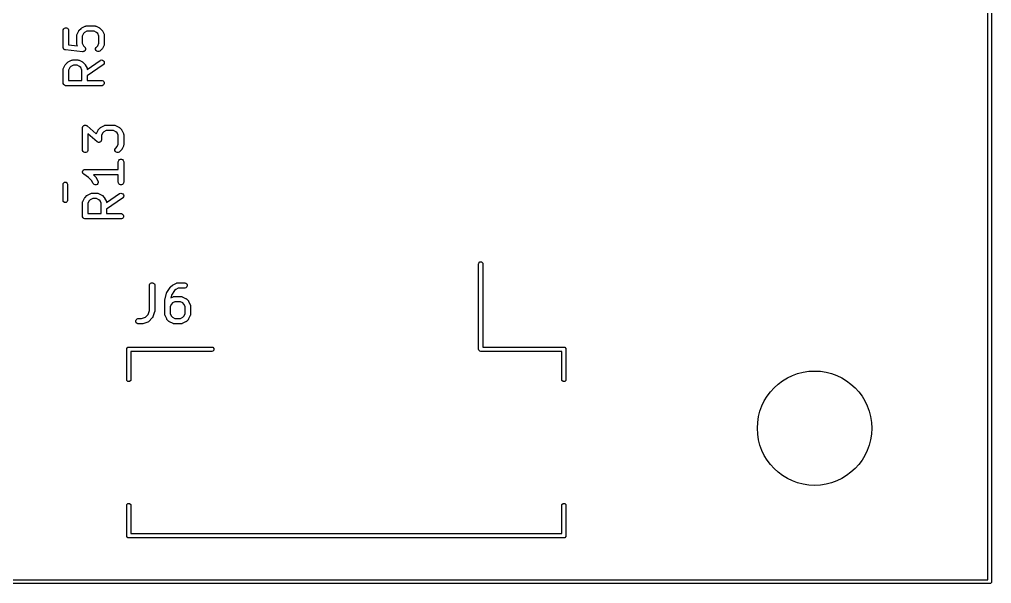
# Model space of a CAD drawing. Header units: millimetres. Extents: x 112.3 to 187.7, y -128.1 to -63.8.
# Drawn here: x 160.56 to 187.75, y -128.15 to -112.36 of the extents above; entities that cross this region are included whole.
import ezdxf

# ---------------------------------------------------------------- set-up
doc = ezdxf.new("R2010")
doc.units = ezdxf.units.MM
doc.layers.add('F.Silkscreen', color=41, linetype='CONTINUOUS', true_color=0xf2eda1)

msp = doc.modelspace()

# ---------------------------------------------------------------- linework, layer by layer
at = {"layer": 'F.Silkscreen', "linetype": 'CONTINUOUS'}
for p, q in [((187.649999, -128.049999), (187.649999, -63.85)), ((187.749999, -63.8), (187.749999, -128.099999)), ((162.297468, -112.594822), (162.392706, -112.547203)), ((162.392706, -112.547203), (162.406437, -112.541948)), ((162.406437, -112.541948), (162.409126, -112.541756)), ((162.409126, -112.541756), (162.411615, -112.540726)), ((162.411615, -112.540726), (162.426247, -112.539285)), ((162.426247, -112.539285), (162.664342, -112.539285)), ((162.664342, -112.539285), (162.678974, -112.540726)), ((162.678974, -112.540726), (162.681463, -112.541757)), ((162.681463, -112.541757), (162.684151, -112.541948)), ((162.684151, -112.541948), (162.697883, -112.547203)), ((162.697883, -112.547203), (162.793121, -112.594822)), ((161.779819, -112.661904), (161.78126, -112.647272)), ((161.779819, -113.138094), (161.779819, -112.661904)), ((161.78126, -112.647272), (161.792459, -112.620236)), ((161.792459, -112.620236), (161.813151, -112.599544)), ((161.813151, -112.599544), (161.840187, -112.588345)), ((161.840187, -112.588345), (161.869451, -112.588345)), ((161.869451, -112.588345), (161.896487, -112.599544)), ((161.896487, -112.599544), (161.917179, -112.620236)), ((161.917179, -112.620236), (161.928378, -112.647272)), ((161.928378, -112.647272), (161.929819, -112.661904)), ((161.929819, -112.661904), (161.929819, -113.070219)), ((162.160771, -112.804761), (162.162212, -112.790129)), ((162.160771, -113.042856), (162.160771, -112.804761)), ((162.162212, -112.790129), (162.163243, -112.787639)), ((162.163243, -112.787639), (162.163434, -112.784952)), ((162.163434, -112.784952), (162.168689, -112.77122)), ((162.168689, -112.77122), (162.216308, -112.675982)), ((162.216308, -112.675982), (162.220272, -112.669682)), ((162.220272, -112.669682), (162.22103, -112.667855)), ((162.22103, -112.667855), (162.222718, -112.665798)), ((162.222718, -112.665798), (162.22414, -112.663539)), ((162.22414, -112.663539), (162.225638, -112.662239)), ((162.225638, -112.662239), (162.230357, -112.65649)), ((162.230357, -112.65649), (162.277976, -112.608871)), ((162.277976, -112.608871), (162.283725, -112.604152)), ((162.283725, -112.604152), (162.285025, -112.602654)), ((162.285025, -112.602654), (162.287284, -112.601232)), ((162.287284, -112.601232), (162.289341, -112.599544)), ((162.289341, -112.599544), (162.291168, -112.598786)), ((162.291168, -112.598786), (162.297468, -112.594822)), ((162.345029, -112.75395), (162.310771, -112.822466)), ((162.310771, -112.822466), (162.310771, -113.025151)), ((162.375436, -112.723543), (162.345029, -112.75395)), ((162.443952, -112.689285), (162.375436, -112.723543)), ((162.646637, -112.689285), (162.443952, -112.689285)), ((162.715153, -112.723543), (162.646637, -112.689285)), ((162.745561, -112.75395), (162.715153, -112.723543)), ((162.779819, -112.822466), (162.745561, -112.75395)), ((162.779819, -113.025151), (162.779819, -112.822466)), ((162.793121, -112.594822), (162.799417, -112.598785)), ((162.799417, -112.598785), (162.801247, -112.599543)), ((162.801247, -112.599543), (162.803305, -112.601232)), ((162.803305, -112.601232), (162.805564, -112.602654)), ((162.805564, -112.602654), (162.806863, -112.604152)), ((162.806863, -112.604152), (162.812612, -112.60887)), ((162.812612, -112.60887), (162.860232, -112.656489)), ((162.860232, -112.656489), (162.86495, -112.662238)), ((162.86495, -112.662238), (162.86645, -112.663539)), ((162.86645, -112.663539), (162.867872, -112.665798)), ((162.867872, -112.665798), (162.86956, -112.667855)), ((162.86956, -112.667855), (162.870317, -112.669682)), ((162.870317, -112.669682), (162.874282, -112.675982)), ((162.874282, -112.675982), (162.921901, -112.77122)), ((162.921901, -112.77122), (162.927156, -112.784951)), ((162.927156, -112.784951), (162.927347, -112.78764)), ((162.927347, -112.78764), (162.928378, -112.790129)), ((162.928378, -112.790129), (162.929819, -112.804761)), ((162.929819, -112.804761), (162.929819, -113.042856)), ((161.929819, -113.070219), (162.178009, -113.095038)), ((162.162212, -113.057488), (162.160771, -113.042856)), ((162.163243, -113.059977), (162.162212, -113.057488)), ((162.163434, -113.062665), (162.163243, -113.059977)), ((162.168689, -113.076397), (162.163434, -113.062665)), ((162.178009, -113.095038), (162.168689, -113.076397)), ((162.310771, -113.025151), (162.345029, -113.093667)), ((162.345029, -113.093667), (162.384042, -113.13268)), ((162.706548, -113.132679), (162.745561, -113.093666)), ((162.745561, -113.093666), (162.779819, -113.025151)), ((162.921901, -113.076397), (162.874282, -113.171635)), ((162.927156, -113.062666), (162.921901, -113.076397)), ((162.927347, -113.059976), (162.927156, -113.062666)), ((162.928378, -113.057488), (162.927347, -113.059976)), ((162.929819, -113.042856), (162.928378, -113.057488)), ((161.780351, -113.143505), (161.779819, -113.138094)), ((161.780169, -113.145334), (161.780351, -113.143505)), ((161.780707, -113.14712), (161.780169, -113.145334)), ((161.78126, -113.152726), (161.780707, -113.14712)), ((161.785454, -113.162852), (161.78126, -113.152726)), ((161.788622, -113.17335), (161.785454, -113.162852)), ((161.791013, -113.176273), (161.788622, -113.17335)), ((161.792459, -113.179762), (161.791013, -113.176273)), ((161.800212, -113.187515), (161.792459, -113.179762)), ((161.807153, -113.195998), (161.800212, -113.187515)), ((161.810479, -113.197782), (161.807153, -113.195998)), ((161.813151, -113.200454), (161.810479, -113.197782)), ((161.82328, -113.204649), (161.813151, -113.200454)), ((161.83294, -113.209832), (161.82328, -113.204649)), ((161.838464, -113.210939), (161.83294, -113.209832)), ((161.840187, -113.211653), (161.838464, -113.210939)), ((161.842024, -113.211653), (161.840187, -113.211653)), ((161.847356, -113.212722), (161.842024, -113.211653)), ((162.323546, -113.260341), (161.847356, -113.212722)), ((162.338249, -113.260363), (162.323546, -113.260341)), ((162.341865, -113.259272), (162.338249, -113.260363)), ((162.34564, -113.259272), (162.341865, -113.259272)), ((162.355764, -113.255078), (162.34564, -113.259272)), ((162.366265, -113.25191), (162.355764, -113.255078)), ((162.369189, -113.249517), (162.366265, -113.25191)), ((162.372676, -113.248073), (162.369189, -113.249517)), ((162.380424, -113.240324), (162.372676, -113.248073)), ((162.388913, -113.233379), (162.380424, -113.240324)), ((162.384042, -113.13268), (162.393369, -113.144045)), ((162.390698, -113.23005), (162.388913, -113.233379)), ((162.393369, -113.22738), (162.390698, -113.23005)), ((162.393369, -113.144045), (162.394814, -113.147533)), ((162.397562, -113.217255), (162.393369, -113.22738)), ((162.394814, -113.147533), (162.397206, -113.150457)), ((162.397206, -113.150457), (162.400373, -113.160954)), ((162.402747, -113.207592), (162.397562, -113.217255)), ((162.400373, -113.160954), (162.404568, -113.171081)), ((162.403122, -113.203832), (162.402747, -113.207592)), ((162.404568, -113.200344), (162.403122, -113.203832)), ((162.404568, -113.171081), (162.404568, -113.174857)), ((162.404568, -113.174857), (162.405659, -113.178473)), ((162.405659, -113.178473), (162.404568, -113.189382)), ((162.404568, -113.189382), (162.404568, -113.200344)), ((162.686021, -113.171081), (162.69722, -113.144045)), ((162.686021, -113.200344), (162.686021, -113.171081)), ((162.697219, -113.22738), (162.686021, -113.200344)), ((162.717912, -113.248073), (162.697219, -113.22738)), ((162.69722, -113.144045), (162.706548, -113.132679)), ((162.744948, -113.259272), (162.717912, -113.248073)), ((162.774211, -113.259272), (162.744948, -113.259272)), ((162.801247, -113.248074), (162.774211, -113.259272)), ((162.812612, -113.238747), (162.801247, -113.248074)), ((162.860232, -113.191128), (162.812612, -113.238747)), ((162.86495, -113.185378), (162.860232, -113.191128)), ((162.86645, -113.184078), (162.86495, -113.185378)), ((162.867872, -113.181818), (162.86645, -113.184078)), ((162.86956, -113.179762), (162.867872, -113.181818)), ((162.870317, -113.177934), (162.86956, -113.179762)), ((162.874282, -113.171635), (162.870317, -113.177934)), ((161.787737, -113.723601), (161.835356, -113.628363)), ((161.835356, -113.628363), (161.83932, -113.622063)), ((161.83932, -113.622063), (161.840078, -113.620236)), ((161.840078, -113.620236), (161.841766, -113.618179)), ((161.841766, -113.618179), (161.843188, -113.61592)), ((161.843188, -113.61592), (161.844686, -113.61462)), ((161.844686, -113.61462), (161.849405, -113.608871)), ((161.849405, -113.608871), (161.897024, -113.561252)), ((161.897024, -113.561252), (161.902773, -113.556533)), ((161.902773, -113.556533), (161.904073, -113.555035)), ((161.904073, -113.555035), (161.906332, -113.553613)), ((161.906332, -113.553613), (161.908389, -113.551925)), ((161.908389, -113.551925), (161.910216, -113.551167)), ((161.910216, -113.551167), (161.916516, -113.547203)), ((161.916516, -113.547203), (162.011754, -113.499584)), ((162.063, -113.641666), (161.994484, -113.675924)), ((162.011754, -113.499584), (162.025485, -113.494329)), ((162.025485, -113.494329), (162.028174, -113.494137)), ((162.028174, -113.494137), (162.030663, -113.493107)), ((162.030663, -113.493107), (162.045295, -113.491666)), ((162.045295, -113.491666), (162.188152, -113.491666)), ((162.170447, -113.641666), (162.063, -113.641666)), ((162.238963, -113.675924), (162.170447, -113.641666)), ((162.188152, -113.491666), (162.202784, -113.493107)), ((162.202784, -113.493107), (162.205273, -113.494138)), ((162.205273, -113.494138), (162.207961, -113.494329)), ((162.207961, -113.494329), (162.221693, -113.499584)), ((162.221693, -113.499584), (162.316931, -113.547203)), ((162.316931, -113.547203), (162.32323, -113.551167)), ((162.32323, -113.551167), (162.325058, -113.551925)), ((162.325058, -113.551925), (162.327114, -113.553613)), ((162.327114, -113.553613), (162.329374, -113.555035)), ((162.329374, -113.555035), (162.330673, -113.556533)), ((162.330673, -113.556533), (162.336423, -113.561252)), ((162.336423, -113.561252), (162.384042, -113.608871)), ((162.384042, -113.608871), (162.38876, -113.61462)), ((162.38876, -113.61462), (162.390259, -113.61592)), ((162.390259, -113.61592), (162.39168, -113.618179)), ((162.39168, -113.618179), (162.393369, -113.620236)), ((162.393369, -113.620236), (162.394126, -113.622063)), ((162.394126, -113.622063), (162.398091, -113.628363)), ((162.398091, -113.628363), (162.44571, -113.723601)), ((162.453518, -113.756026), (162.81181, -113.505223)), ((162.897829, -113.628108), (162.453628, -113.939048)), ((162.81181, -113.505223), (162.824623, -113.498013)), ((162.824623, -113.498013), (162.853194, -113.491684)), ((162.853194, -113.491684), (162.882012, -113.496769)), ((162.882012, -113.496769), (162.90669, -113.512496)), ((162.908989, -113.618537), (162.897829, -113.628108)), ((162.90669, -113.512496), (162.923472, -113.53647)), ((162.924716, -113.593858), (162.908989, -113.618537)), ((162.923472, -113.53647), (162.929802, -113.565041)), ((162.929802, -113.565041), (162.924716, -113.593858)), ((161.779819, -113.757142), (161.78126, -113.74251)), ((161.779819, -114.138094), (161.779819, -113.757142)), ((161.78126, -113.74251), (161.782291, -113.74002)), ((161.782291, -113.74002), (161.782482, -113.737333)), ((161.782482, -113.737333), (161.787737, -113.723601)), ((161.964077, -113.706331), (161.929819, -113.774847)), ((161.929819, -113.774847), (161.929819, -114.063094)), ((161.994484, -113.675924), (161.964077, -113.706331)), ((162.26937, -113.706331), (162.238963, -113.675924)), ((162.303628, -113.774847), (162.26937, -113.706331)), ((162.303628, -114.063094), (162.303628, -113.774847)), ((162.44571, -113.723601), (162.450965, -113.737332)), ((162.450965, -113.737332), (162.451156, -113.740021)), ((162.451156, -113.740021), (162.452187, -113.74251)), ((162.452187, -113.74251), (162.453518, -113.756026)), ((162.453628, -113.939048), (162.453628, -114.063094)), ((161.78126, -114.152726), (161.779819, -114.138094)), ((161.792459, -114.179762), (161.78126, -114.152726)), ((161.813151, -114.200454), (161.792459, -114.179762)), ((161.840187, -114.211653), (161.813151, -114.200454)), ((161.854819, -114.213094), (161.840187, -114.211653)), ((162.854819, -114.213094), (161.854819, -114.213094)), ((161.929819, -114.063094), (162.303628, -114.063094)), ((162.453628, -114.063094), (162.854819, -114.063094)), ((162.854819, -114.063094), (162.869451, -114.064535)), ((162.869451, -114.211653), (162.854819, -114.213094)), ((162.869451, -114.064535), (162.896487, -114.075734)), ((162.896487, -114.200454), (162.869451, -114.211653)), ((162.896487, -114.075734), (162.917179, -114.096426)), ((162.917179, -114.179762), (162.896487, -114.200454)), ((162.917179, -114.096426), (162.928378, -114.123462)), ((162.928378, -114.152726), (162.917179, -114.179762)), ((162.928378, -114.123462), (162.928378, -114.152726)), ((162.321018, -115.391254), (162.32178, -115.383515)), ((162.321018, -116.010301), (162.321018, -115.391254)), ((162.321649, -115.381548), (162.322107, -115.380192)), ((162.32178, -115.383515), (162.321649, -115.381548)), ((162.322107, -115.380192), (162.322459, -115.376622)), ((162.322459, -115.376622), (162.327122, -115.365364)), ((162.327122, -115.365364), (162.331024, -115.353827)), ((162.331024, -115.353827), (162.332689, -115.351922)), ((162.332689, -115.351922), (162.333658, -115.349586)), ((162.333658, -115.349586), (162.342268, -115.340975)), ((162.342268, -115.340975), (162.350294, -115.331803)), ((162.350294, -115.331803), (162.352563, -115.33068)), ((162.352563, -115.33068), (162.35435, -115.328894)), ((162.35435, -115.328894), (162.3656, -115.324233)), ((162.3656, -115.324233), (162.376526, -115.318831)), ((162.376526, -115.318831), (162.379049, -115.318662)), ((162.379049, -115.318662), (162.381386, -115.317695)), ((162.381386, -115.317695), (162.393571, -115.317695)), ((162.393571, -115.317695), (162.405724, -115.316885)), ((162.405724, -115.316885), (162.408119, -115.317695)), ((162.408119, -115.317695), (162.41065, -115.317695)), ((162.41065, -115.317695), (162.421907, -115.322358)), ((162.421907, -115.322358), (162.433445, -115.32626)), ((162.433445, -115.32626), (162.436362, -115.328345)), ((162.436362, -115.328345), (162.437686, -115.328894)), ((162.437686, -115.328894), (162.439081, -115.330289)), ((162.439081, -115.330289), (162.445406, -115.334811)), ((162.445406, -115.334811), (162.704715, -115.561706)), ((162.727582, -115.78103), (162.471018, -115.556536)), ((162.471018, -115.556536), (162.471018, -116.010301)), ((162.704715, -115.561706), (162.709888, -115.548189)), ((162.709888, -115.548189), (162.757507, -115.452951)), ((162.757507, -115.452951), (162.761471, -115.446651)), ((162.761471, -115.446651), (162.762229, -115.444824)), ((162.762229, -115.444824), (162.763917, -115.442767)), ((162.763917, -115.442767), (162.765339, -115.440508)), ((162.765339, -115.440508), (162.766837, -115.439208)), ((162.766837, -115.439208), (162.771556, -115.433459)), ((162.771556, -115.433459), (162.819175, -115.38584)), ((162.819175, -115.38584), (162.824924, -115.381121)), ((162.824924, -115.381121), (162.826224, -115.379623)), ((162.826224, -115.379623), (162.828483, -115.378201)), ((162.828483, -115.378201), (162.83054, -115.376513)), ((162.83054, -115.376513), (162.832367, -115.375755)), ((162.832367, -115.375755), (162.838667, -115.371791)), ((162.838667, -115.371791), (162.933905, -115.324172)), ((162.886228, -115.530919), (162.85197, -115.599435)), ((162.916635, -115.500512), (162.886228, -115.530919)), ((162.985151, -115.466254), (162.916635, -115.500512)), ((162.933905, -115.324172), (162.947636, -115.318917)), ((162.947636, -115.318917), (162.950325, -115.318725)), ((162.950325, -115.318725), (162.952814, -115.317695)), ((162.952814, -115.317695), (162.967446, -115.316254)), ((162.967446, -115.316254), (163.205541, -115.316254)), ((163.187836, -115.466254), (162.985151, -115.466254)), ((163.256352, -115.500512), (163.187836, -115.466254)), ((163.205541, -115.316254), (163.220173, -115.317695)), ((163.220173, -115.317695), (163.222662, -115.318726)), ((163.222662, -115.318726), (163.22535, -115.318917)), ((163.22535, -115.318917), (163.239082, -115.324172)), ((163.239082, -115.324172), (163.33432, -115.371791)), ((163.28676, -115.530919), (163.256352, -115.500512)), ((163.321018, -115.599435), (163.28676, -115.530919)), ((163.33432, -115.371791), (163.340616, -115.375754)), ((163.340616, -115.375754), (163.342446, -115.376512)), ((163.342446, -115.376512), (163.344504, -115.378201)), ((163.344504, -115.378201), (163.346763, -115.379623)), ((163.346763, -115.379623), (163.348062, -115.381121)), ((163.348062, -115.381121), (163.353811, -115.385839)), ((163.353811, -115.385839), (163.401431, -115.433458)), ((163.401431, -115.433458), (163.406149, -115.439207)), ((163.406149, -115.439207), (163.407649, -115.440508)), ((163.407649, -115.440508), (163.409071, -115.442767)), ((163.409071, -115.442767), (163.410759, -115.444824)), ((163.410759, -115.444824), (163.411516, -115.446651)), ((163.411516, -115.446651), (163.415481, -115.452951)), ((163.415481, -115.452951), (163.4631, -115.548189)), ((163.4631, -115.548189), (163.468355, -115.56192)), ((163.468355, -115.56192), (163.468546, -115.564609)), ((163.468546, -115.564609), (163.469577, -115.567098)), ((163.469577, -115.567098), (163.471018, -115.58173)), ((162.733906, -115.785551), (162.727582, -115.78103)), ((162.735302, -115.786947), (162.733906, -115.785551)), ((162.736625, -115.787495), (162.735302, -115.786947)), ((162.739543, -115.789581), (162.736625, -115.787495)), ((162.75108, -115.793482), (162.739543, -115.789581)), ((162.762338, -115.798146), (162.75108, -115.793482)), ((162.764869, -115.798146), (162.762338, -115.798146)), ((162.767264, -115.798956), (162.764869, -115.798146)), ((162.779417, -115.798146), (162.767264, -115.798956)), ((162.791602, -115.798146), (162.779417, -115.798146)), ((162.793938, -115.797178), (162.791602, -115.798146)), ((162.796462, -115.79701), (162.793938, -115.797178)), ((162.807387, -115.791607), (162.796462, -115.79701)), ((162.818638, -115.786947), (162.807387, -115.791607)), ((162.820424, -115.78516), (162.818638, -115.786947)), ((162.822694, -115.784038), (162.820424, -115.78516)), ((162.830719, -115.774865), (162.822694, -115.784038)), ((162.83933, -115.766255), (162.830719, -115.774865)), ((162.840298, -115.763918), (162.83933, -115.766255)), ((162.841964, -115.762014), (162.840298, -115.763918)), ((162.845865, -115.750476), (162.841964, -115.762014)), ((162.850529, -115.739219), (162.845865, -115.750476)), ((162.85088, -115.735648), (162.850529, -115.739219)), ((162.851339, -115.734293), (162.85088, -115.735648)), ((162.85197, -115.724587), (162.851207, -115.732325)), ((162.851207, -115.732325), (162.851339, -115.734293)), ((162.85197, -115.599435), (162.85197, -115.724587)), ((163.321018, -115.849739), (163.321018, -115.599435)), ((163.471018, -115.58173), (163.471018, -115.867444)), ((162.322459, -116.024933), (162.321018, -116.010301)), ((162.333658, -116.051969), (162.322459, -116.024933)), ((162.35435, -116.072661), (162.333658, -116.051969)), ((162.381386, -116.08386), (162.35435, -116.072661)), ((162.41065, -116.08386), (162.381386, -116.08386)), ((162.437686, -116.072661), (162.41065, -116.08386)), ((162.458378, -116.051969), (162.437686, -116.072661)), ((162.469577, -116.024933), (162.458378, -116.051969)), ((162.471018, -116.010301), (162.469577, -116.024933)), ((163.22722, -115.995669), (163.238419, -115.968633)), ((163.22722, -116.024932), (163.22722, -115.995669)), ((163.238418, -116.051968), (163.22722, -116.024932)), ((163.259111, -116.072661), (163.238418, -116.051968)), ((163.238419, -115.968633), (163.247747, -115.957267)), ((163.247747, -115.957267), (163.28676, -115.918254)), ((163.286147, -116.08386), (163.259111, -116.072661)), ((163.31541, -116.08386), (163.286147, -116.08386)), ((163.28676, -115.918254), (163.321018, -115.849739)), ((163.342446, -116.072662), (163.31541, -116.08386)), ((163.353811, -116.063335), (163.342446, -116.072662)), ((163.401431, -116.015716), (163.353811, -116.063335)), ((163.406149, -116.009966), (163.401431, -116.015716)), ((163.407649, -116.008666), (163.406149, -116.009966)), ((163.409071, -116.006406), (163.407649, -116.008666)), ((163.410759, -116.00435), (163.409071, -116.006406)), ((163.411516, -116.002522), (163.410759, -116.00435)), ((163.415481, -115.996223), (163.411516, -116.002522)), ((163.4631, -115.900985), (163.415481, -115.996223)), ((163.468355, -115.887254), (163.4631, -115.900985)), ((163.468546, -115.884564), (163.468355, -115.887254)), ((163.469577, -115.882076), (163.468546, -115.884564)), ((163.471018, -115.867444), (163.469577, -115.882076)), ((163.321018, -116.343635), (163.322459, -116.329003)), ((163.321018, -116.554349), (163.321018, -116.343635)), ((163.322459, -116.329003), (163.333658, -116.301967)), ((163.333658, -116.301967), (163.35435, -116.281275)), ((163.35435, -116.281275), (163.381386, -116.270076)), ((163.381386, -116.270076), (163.41065, -116.270076)), ((163.41065, -116.270076), (163.437686, -116.281275)), ((163.437686, -116.281275), (163.458378, -116.301967)), ((163.458378, -116.301967), (163.469577, -116.329003)), ((163.469577, -116.329003), (163.471018, -116.343635)), ((163.471018, -116.343635), (163.471018, -116.915063)), ((162.321018, -116.629428), (162.322459, -116.622143)), ((162.322459, -116.636632), (162.321018, -116.629428)), ((162.322459, -116.614717), (162.325271, -116.607928)), ((162.322459, -116.622143), (162.322459, -116.614717)), ((162.322459, -116.643981), (162.322459, -116.636632)), ((162.3253, -116.650841), (162.322459, -116.643981)), ((162.325271, -116.607928), (162.326697, -116.60072)), ((162.326757, -116.658122), (162.3253, -116.650841)), ((162.326697, -116.60072), (162.330816, -116.594541)), ((162.330845, -116.664227), (162.326757, -116.658122)), ((162.330816, -116.594541), (162.333658, -116.587681)), ((162.333658, -116.671017), (162.330845, -116.664227)), ((162.333658, -116.587681), (162.338853, -116.582485)), ((162.338853, -116.582485), (162.34293, -116.576371)), ((162.34293, -116.576371), (162.349099, -116.572239)), ((162.349099, -116.572239), (162.35435, -116.566989)), ((162.35435, -116.566989), (162.361139, -116.564176)), ((162.361139, -116.564176), (162.367245, -116.560088)), ((162.367245, -116.560088), (162.374525, -116.558631)), ((162.374525, -116.558631), (162.381386, -116.55579)), ((162.381386, -116.55579), (162.395862, -116.554364)), ((162.395862, -116.554364), (162.395939, -116.554349)), ((162.395939, -116.554349), (162.395965, -116.554354)), ((162.395965, -116.554354), (162.396018, -116.554349)), ((162.396018, -116.554349), (163.321018, -116.554349)), ((161.779567, -116.949975), (161.812039, -116.917503)), ((161.812039, -116.917503), (161.857961, -116.917503)), ((161.857961, -116.917503), (161.890433, -116.949975)), ((162.338908, -116.676267), (162.333658, -116.671017)), ((162.34304, -116.682437), (162.338908, -116.676267)), ((162.354298, -116.691657), (162.34304, -116.682437)), ((162.35435, -116.691709), (162.354298, -116.691657)), ((162.354372, -116.691718), (162.35435, -116.691709)), ((162.354415, -116.691753), (162.354372, -116.691718)), ((162.491093, -116.782871), (162.354415, -116.691753)), ((162.572474, -116.864252), (162.491093, -116.782871)), ((162.61465, -116.948604), (162.572474, -116.864252)), ((163.321018, -116.704349), (162.624703, -116.704349)), ((162.624703, -116.704349), (162.687146, -116.766792)), ((162.687146, -116.766792), (162.691866, -116.772542)), ((162.691866, -116.772542), (162.693363, -116.773841)), ((162.693363, -116.773841), (162.694782, -116.776095)), ((162.694782, -116.776095), (162.696474, -116.778157)), ((162.696474, -116.778157), (162.697232, -116.779989)), ((162.697232, -116.779989), (162.701195, -116.786284)), ((162.701195, -116.786284), (162.748814, -116.881522)), ((162.756143, -116.924443), (162.746889, -116.952205)), ((162.748814, -116.881522), (162.754069, -116.895253)), ((162.754069, -116.895253), (162.756143, -116.924443)), ((163.321018, -116.915063), (163.321018, -116.704349)), ((163.322459, -116.929695), (163.321018, -116.915063)), ((163.333658, -116.956731), (163.322459, -116.929695)), ((163.469577, -116.929695), (163.458378, -116.956731)), ((163.471018, -116.915063), (163.469577, -116.929695)), ((161.775, -116.972936), (161.779567, -116.949975)), ((161.775, -117.427064), (161.775, -116.972936)), ((161.890433, -116.949975), (161.895, -116.972936)), ((161.895, -116.972936), (161.895, -117.427064)), ((162.622482, -116.961047), (162.61465, -116.948604)), ((162.64459, -116.98022), (162.622482, -116.961047)), ((162.672351, -116.989474), (162.64459, -116.98022)), ((162.701541, -116.9874), (162.672351, -116.989474)), ((162.727716, -116.974312), (162.701541, -116.9874)), ((162.746889, -116.952205), (162.727716, -116.974312)), ((163.35435, -116.977423), (163.333658, -116.956731)), ((163.381386, -116.988622), (163.35435, -116.977423)), ((163.41065, -116.988622), (163.381386, -116.988622)), ((163.437686, -116.977423), (163.41065, -116.988622)), ((163.458378, -116.956731), (163.437686, -116.977423)), ((161.779567, -117.450025), (161.775, -117.427064)), ((161.812039, -117.482497), (161.779567, -117.450025)), ((161.890433, -117.450025), (161.857961, -117.482497)), ((161.895, -117.427064), (161.890433, -117.450025)), ((162.321018, -117.486492), (162.322459, -117.47186)), ((162.322459, -117.47186), (162.32349, -117.46937)), ((162.32349, -117.46937), (162.323681, -117.466683)), ((162.323681, -117.466683), (162.328936, -117.452951)), ((162.328936, -117.452951), (162.376555, -117.357713)), ((162.376555, -117.357713), (162.380519, -117.351413)), ((162.380519, -117.351413), (162.381277, -117.349586)), ((162.381277, -117.349586), (162.382965, -117.347529)), ((162.382965, -117.347529), (162.384387, -117.34527)), ((162.384387, -117.34527), (162.385885, -117.34397)), ((162.385885, -117.34397), (162.390604, -117.338221)), ((162.390604, -117.338221), (162.438223, -117.290602)), ((162.438223, -117.290602), (162.443972, -117.285883)), ((162.443972, -117.285883), (162.445272, -117.284385)), ((162.445272, -117.284385), (162.447531, -117.282963)), ((162.447531, -117.282963), (162.449588, -117.281275)), ((162.449588, -117.281275), (162.451415, -117.280517)), ((162.451415, -117.280517), (162.457715, -117.276553)), ((162.457715, -117.276553), (162.552953, -117.228934)), ((162.505276, -117.435681), (162.471018, -117.504197)), ((162.535683, -117.405274), (162.505276, -117.435681)), ((162.604199, -117.371016), (162.535683, -117.405274)), ((162.552953, -117.228934), (162.566684, -117.223679)), ((162.566684, -117.223679), (162.569373, -117.223487)), ((162.569373, -117.223487), (162.571862, -117.222457)), ((162.571862, -117.222457), (162.586494, -117.221016)), ((162.586494, -117.221016), (162.729351, -117.221016)), ((162.711646, -117.371016), (162.604199, -117.371016)), ((162.780162, -117.405274), (162.711646, -117.371016)), ((162.729351, -117.221016), (162.743983, -117.222457)), ((162.743983, -117.222457), (162.746472, -117.223488)), ((162.746472, -117.223488), (162.74916, -117.223679)), ((162.74916, -117.223679), (162.762892, -117.228934)), ((162.762892, -117.228934), (162.85813, -117.276553)), ((162.810569, -117.435681), (162.780162, -117.405274)), ((162.844827, -117.504197), (162.810569, -117.435681)), ((162.85813, -117.276553), (162.864429, -117.280517)), ((162.864429, -117.280517), (162.866257, -117.281275)), ((162.866257, -117.281275), (162.868313, -117.282963)), ((162.868313, -117.282963), (162.870573, -117.284385)), ((162.870573, -117.284385), (162.871872, -117.285883)), ((162.871872, -117.285883), (162.877622, -117.290602)), ((162.877622, -117.290602), (162.925241, -117.338221)), ((162.925241, -117.338221), (162.929959, -117.34397)), ((162.929959, -117.34397), (162.931458, -117.34527)), ((162.931458, -117.34527), (162.932879, -117.347529)), ((162.932879, -117.347529), (162.934568, -117.349586)), ((162.934568, -117.349586), (162.935325, -117.351413)), ((162.935325, -117.351413), (162.93929, -117.357713)), ((162.93929, -117.357713), (162.986909, -117.452951)), ((162.986909, -117.452951), (162.992164, -117.466682)), ((162.992164, -117.466682), (162.992355, -117.469371)), ((162.992355, -117.469371), (162.993386, -117.47186)), ((162.993386, -117.47186), (162.994717, -117.485376)), ((162.994717, -117.485376), (163.353009, -117.234573)), ((163.439028, -117.357458), (162.994827, -117.668398)), ((163.353009, -117.234573), (163.365822, -117.227363)), ((163.365822, -117.227363), (163.394393, -117.221034)), ((163.394393, -117.221034), (163.423211, -117.226119)), ((163.423211, -117.226119), (163.447889, -117.241846)), ((163.450188, -117.347887), (163.439028, -117.357458)), ((163.447889, -117.241846), (163.464671, -117.26582)), ((163.465915, -117.323208), (163.450188, -117.347887)), ((163.464671, -117.26582), (163.471001, -117.294391)), ((163.471001, -117.294391), (163.465915, -117.323208)), ((161.857961, -117.482497), (161.812039, -117.482497)), ((162.321018, -117.867444), (162.321018, -117.486492)), ((162.471018, -117.504197), (162.471018, -117.792444)), ((162.844827, -117.792444), (162.844827, -117.504197)), ((162.994827, -117.668398), (162.994827, -117.792444)), ((162.322459, -117.882076), (162.321018, -117.867444)), ((162.333658, -117.909112), (162.322459, -117.882076)), ((162.35435, -117.929804), (162.333658, -117.909112)), ((162.381386, -117.941003), (162.35435, -117.929804)), ((162.396018, -117.942444), (162.381386, -117.941003)), ((163.396018, -117.942444), (162.396018, -117.942444)), ((162.471018, -117.792444), (162.844827, -117.792444)), ((162.994827, -117.792444), (163.396018, -117.792444)), ((163.396018, -117.792444), (163.41065, -117.793885)), ((163.41065, -117.941003), (163.396018, -117.942444)), ((163.41065, -117.793885), (163.437686, -117.805084)), ((163.437686, -117.929804), (163.41065, -117.941003)), ((163.437686, -117.805084), (163.458378, -117.825776)), ((163.458378, -117.909112), (163.437686, -117.929804)), ((163.458378, -117.825776), (163.469577, -117.852812)), ((163.469577, -117.882076), (163.458378, -117.909112)), ((163.469577, -117.852812), (163.469577, -117.882076)), ((173.4, -119.2), (173.404567, -119.177039)), ((173.4, -121.59), (173.4, -119.2)), ((173.404567, -119.177039), (173.437039, -119.144567)), ((173.437039, -119.144567), (173.482961, -119.144567)), ((173.482961, -119.144567), (173.515433, -119.177039)), ((173.515433, -119.177039), (173.52, -119.2)), ((173.52, -119.2), (173.52, -121.53)), ((164.191666, -119.804819), (164.193107, -119.790187)), ((164.191666, -120.506934), (164.191666, -119.804819)), ((164.193107, -119.790187), (164.204306, -119.763151)), ((164.204306, -119.763151), (164.224998, -119.742459)), ((164.224998, -119.742459), (164.252034, -119.73126)), ((164.252034, -119.73126), (164.281298, -119.73126)), ((164.281298, -119.73126), (164.308334, -119.742459)), ((164.308334, -119.742459), (164.329026, -119.763151)), ((164.329026, -119.763151), (164.340225, -119.790187)), ((164.340225, -119.790187), (164.341666, -119.804819)), ((164.341666, -119.804819), (164.341666, -120.519104)), ((164.680453, -120.001311), (164.775691, -119.858454)), ((164.775691, -119.858454), (164.775725, -119.858411)), ((164.775725, -119.858411), (164.775735, -119.858389)), ((164.775735, -119.858389), (164.780223, -119.85292)), ((164.780223, -119.85292), (164.785007, -119.847079)), ((164.785007, -119.847079), (164.785028, -119.847064)), ((164.785028, -119.847064), (164.785062, -119.847024)), ((164.785062, -119.847024), (164.832681, -119.799405)), ((164.832681, -119.799405), (164.83843, -119.794686)), ((164.83843, -119.794686), (164.83973, -119.793188)), ((164.83973, -119.793188), (164.841989, -119.791766)), ((164.841989, -119.791766), (164.844046, -119.790078)), ((164.844046, -119.790078), (164.845873, -119.78932)), ((164.845873, -119.78932), (164.852173, -119.785356)), ((164.852173, -119.785356), (164.947411, -119.737737)), ((164.930141, -119.914077), (164.896379, -119.947838)), ((164.998657, -119.879819), (164.930141, -119.914077)), ((164.947411, -119.737737), (164.961142, -119.732482)), ((164.961142, -119.732482), (164.963831, -119.73229)), ((164.963831, -119.73229), (164.96632, -119.73126)), ((164.96632, -119.73126), (164.980952, -119.729819)), ((164.980952, -119.729819), (165.171428, -119.729819)), ((165.171428, -119.879819), (164.998657, -119.879819)), ((165.171428, -119.729819), (165.18606, -119.73126)), ((165.18606, -119.878378), (165.171428, -119.879819)), ((165.18606, -119.73126), (165.213096, -119.742459)), ((165.213096, -119.867179), (165.18606, -119.878378)), ((165.213096, -119.742459), (165.233788, -119.763151)), ((165.233788, -119.846487), (165.213096, -119.867179)), ((165.233788, -119.763151), (165.244987, -119.790187)), ((165.244987, -119.819451), (165.233788, -119.846487)), ((165.244987, -119.790187), (165.244987, -119.819451)), ((164.622477, -120.2152), (164.670096, -120.024724)), ((164.670096, -120.024724), (164.673176, -120.016101)), ((164.673176, -120.016101), (164.673536, -120.014285)), ((164.673536, -120.014285), (164.674414, -120.012637)), ((164.674414, -120.012637), (164.675043, -120.010878)), ((164.675043, -120.010878), (164.676146, -120.009389)), ((164.676146, -120.009389), (164.680453, -120.001311)), ((164.812467, -120.073707), (164.793943, -120.147804)), ((164.793943, -120.147804), (164.852173, -120.118689)), ((164.896379, -119.947838), (164.812467, -120.073707)), ((164.852173, -120.118689), (164.865904, -120.113434)), ((164.865904, -120.113434), (164.868593, -120.113242)), ((164.868593, -120.113242), (164.871082, -120.112212)), ((164.871082, -120.112212), (164.885714, -120.110771)), ((164.885714, -120.110771), (165.07619, -120.110771)), ((165.07619, -120.110771), (165.090822, -120.112212)), ((165.090822, -120.112212), (165.093311, -120.113243)), ((165.093311, -120.113243), (165.095999, -120.113434)), ((165.095999, -120.113434), (165.109731, -120.118689)), ((165.109731, -120.118689), (165.204969, -120.166308)), ((165.204969, -120.166308), (165.211268, -120.170272)), ((165.211268, -120.170272), (165.213096, -120.17103)), ((165.213096, -120.17103), (165.215152, -120.172718)), ((165.215152, -120.172718), (165.217412, -120.17414)), ((165.217412, -120.17414), (165.218711, -120.175638)), ((165.218711, -120.175638), (165.224461, -120.180357)), ((165.224461, -120.180357), (165.27208, -120.227976)), ((164.620238, -120.23339), (164.620489, -120.230836)), ((164.620238, -120.614342), (164.620238, -120.23339)), ((164.620327, -120.229744), (164.621136, -120.22427)), ((164.620489, -120.230836), (164.620327, -120.229744)), ((164.621136, -120.22427), (164.621679, -120.218758)), ((164.621679, -120.218758), (164.622101, -120.217736)), ((164.622101, -120.217736), (164.622477, -120.2152)), ((164.804496, -120.325436), (164.770238, -120.393952)), ((164.770238, -120.393952), (164.770238, -120.596637)), ((164.834903, -120.295029), (164.804496, -120.325436)), ((164.903419, -120.260771), (164.834903, -120.295029)), ((165.058485, -120.260771), (164.903419, -120.260771)), ((165.127001, -120.295029), (165.058485, -120.260771)), ((165.157408, -120.325436), (165.127001, -120.295029)), ((165.191666, -120.393952), (165.157408, -120.325436)), ((165.191666, -120.596637), (165.191666, -120.393952)), ((165.27208, -120.227976), (165.276798, -120.233725)), ((165.276798, -120.233725), (165.278297, -120.235025)), ((165.278297, -120.235025), (165.279718, -120.237284)), ((165.279718, -120.237284), (165.281407, -120.239341)), ((165.281407, -120.239341), (165.282164, -120.241168)), ((165.282164, -120.241168), (165.286129, -120.247468)), ((165.286129, -120.247468), (165.333748, -120.342706)), ((165.333748, -120.342706), (165.339003, -120.356437)), ((165.339003, -120.356437), (165.339194, -120.359126)), ((165.339194, -120.359126), (165.340225, -120.361615)), ((165.340225, -120.361615), (165.341666, -120.376247)), ((165.341666, -120.376247), (165.341666, -120.614342)), ((163.823354, -120.763151), (163.844046, -120.742459)), ((163.844046, -120.742459), (163.871082, -120.73126)), ((163.871082, -120.73126), (163.885714, -120.729819)), ((163.885714, -120.729819), (163.968782, -120.729819)), ((163.968782, -120.729819), (164.083295, -120.691647)), ((164.083295, -120.691647), (164.153494, -120.621447)), ((164.153494, -120.621447), (164.191666, -120.506934)), ((164.272081, -120.714993), (164.176842, -120.810233)), ((164.281408, -120.703628), (164.272081, -120.714993)), ((164.282438, -120.701139), (164.281408, -120.703628)), ((164.284204, -120.699104), (164.282438, -120.701139)), ((164.290198, -120.685678), (164.284204, -120.699104)), ((164.337817, -120.542822), (164.290198, -120.685678)), ((164.339466, -120.535566), (164.337817, -120.542822)), ((164.340225, -120.533736), (164.339466, -120.535566)), ((164.340486, -120.531082), (164.340225, -120.533736)), ((164.341077, -120.528485), (164.340486, -120.531082)), ((164.341666, -120.519104), (164.340936, -120.52651)), ((164.340936, -120.52651), (164.341077, -120.528485)), ((164.621679, -120.628974), (164.620238, -120.614342)), ((164.62271, -120.631463), (164.621679, -120.628974)), ((164.622901, -120.634151), (164.62271, -120.631463)), ((164.628156, -120.647883), (164.622901, -120.634151)), ((164.675775, -120.743121), (164.628156, -120.647883)), ((164.679738, -120.749417), (164.675775, -120.743121)), ((164.770238, -120.596637), (164.804496, -120.665153)), ((164.804496, -120.665153), (164.834903, -120.695561)), ((164.834903, -120.695561), (164.903419, -120.729819)), ((164.903419, -120.729819), (165.058485, -120.729819)), ((165.058485, -120.729819), (165.127, -120.695561)), ((165.127, -120.695561), (165.157407, -120.665153)), ((165.157407, -120.665153), (165.191666, -120.596637)), ((165.286129, -120.743121), (165.282165, -120.749417)), ((165.333748, -120.647883), (165.286129, -120.743121)), ((165.339003, -120.634152), (165.333748, -120.647883)), ((165.339194, -120.631462), (165.339003, -120.634152)), ((165.340225, -120.628974), (165.339194, -120.631462)), ((165.341666, -120.614342), (165.340225, -120.628974)), ((163.812155, -120.790187), (163.823354, -120.763151)), ((163.812155, -120.819451), (163.812155, -120.790187)), ((163.823354, -120.846487), (163.812155, -120.819451)), ((163.844046, -120.867179), (163.823354, -120.846487)), ((163.871082, -120.878378), (163.844046, -120.867179)), ((163.885714, -120.879819), (163.871082, -120.878378)), ((163.980952, -120.879819), (163.885714, -120.879819)), ((163.988357, -120.879089), (163.980952, -120.879819)), ((163.990332, -120.87923), (163.988357, -120.879089)), ((163.992929, -120.878639), (163.990332, -120.87923)), ((163.995584, -120.878378), (163.992929, -120.878639)), ((163.997415, -120.877619), (163.995584, -120.878378)), ((164.004669, -120.87597), (163.997415, -120.877619)), ((164.147526, -120.828351), (164.004669, -120.87597)), ((164.160951, -120.822357), (164.147526, -120.828351)), ((164.162986, -120.820591), (164.160951, -120.822357)), ((164.165477, -120.81956), (164.162986, -120.820591)), ((164.176842, -120.810233), (164.165477, -120.81956)), ((164.680496, -120.751247), (164.679738, -120.749417)), ((164.682185, -120.753305), (164.680496, -120.751247)), ((164.683607, -120.755564), (164.682185, -120.753305)), ((164.685105, -120.756863), (164.683607, -120.755564)), ((164.689823, -120.762612), (164.685105, -120.756863)), ((164.737442, -120.810232), (164.689823, -120.762612)), ((164.743191, -120.81495), (164.737442, -120.810232)), ((164.744492, -120.81645), (164.743191, -120.81495)), ((164.746751, -120.817872), (164.744492, -120.81645)), ((164.748808, -120.81956), (164.746751, -120.817872)), ((164.750635, -120.820317), (164.748808, -120.81956)), ((164.756935, -120.824282), (164.750635, -120.820317)), ((164.852173, -120.871901), (164.756935, -120.824282)), ((164.865904, -120.877156), (164.852173, -120.871901)), ((164.868593, -120.877347), (164.865904, -120.877156)), ((164.871082, -120.878378), (164.868593, -120.877347)), ((164.885714, -120.879819), (164.871082, -120.878378)), ((165.07619, -120.879819), (164.885714, -120.879819)), ((165.090822, -120.878378), (165.07619, -120.879819)), ((165.093311, -120.877346), (165.090822, -120.878378)), ((165.095999, -120.877156), (165.093311, -120.877346)), ((165.109731, -120.871901), (165.095999, -120.877156)), ((165.204969, -120.824282), (165.109731, -120.871901)), ((165.211268, -120.820317), (165.204969, -120.824282)), ((165.213096, -120.81956), (165.211268, -120.820317)), ((165.215152, -120.817872), (165.213096, -120.81956)), ((165.217412, -120.81645), (165.215152, -120.817872)), ((165.218712, -120.81495), (165.217412, -120.81645)), ((165.224462, -120.810232), (165.218712, -120.81495)), ((165.27208, -120.762613), (165.224462, -120.810232)), ((165.276798, -120.756863), (165.27208, -120.762613)), ((165.278297, -120.755564), (165.276798, -120.756863)), ((165.279718, -120.753305), (165.278297, -120.755564)), ((165.281408, -120.751247), (165.279718, -120.753305)), ((165.282165, -120.749417), (165.281408, -120.751247)), ((163.559567, -121.567039), (163.592039, -121.534567)), ((163.592039, -121.534567), (163.615, -121.53)), ((163.615, -121.53), (165.94, -121.53)), ((165.94, -121.53), (165.962961, -121.534567)), ((165.962961, -121.534567), (165.995433, -121.567039)), ((173.52, -121.53), (175.785, -121.53)), ((175.785, -121.53), (175.807961, -121.534567)), ((175.807961, -121.534567), (175.840433, -121.567039)), ((163.555, -121.59), (163.559567, -121.567039)), ((163.555, -122.44), (163.555, -121.59)), ((165.94, -121.65), (163.675, -121.65)), ((163.675, -121.65), (163.675, -122.44)), ((165.962961, -121.645433), (165.94, -121.65)), ((165.995433, -121.612961), (165.962961, -121.645433)), ((165.995433, -121.567039), (165.995433, -121.612961)), ((173.404567, -121.612961), (173.4, -121.59)), ((173.437039, -121.645433), (173.404567, -121.612961)), ((173.46, -121.65), (173.437039, -121.645433)), ((175.725, -121.65), (173.46, -121.65)), ((175.725, -122.44), (175.725, -121.65)), ((175.840433, -121.567039), (175.845, -121.59)), ((175.845, -121.59), (175.845, -122.44)), ((163.559567, -122.462961), (163.555, -122.44)), ((163.592039, -122.495433), (163.559567, -122.462961)), ((163.637961, -122.495433), (163.592039, -122.495433)), ((163.670433, -122.462961), (163.637961, -122.495433)), ((163.675, -122.44), (163.670433, -122.462961)), ((175.729567, -122.462961), (175.725, -122.44)), ((175.762039, -122.495433), (175.729567, -122.462961)), ((175.807961, -122.495433), (175.762039, -122.495433)), ((175.840433, -122.462961), (175.807961, -122.495433)), ((175.845, -122.44), (175.840433, -122.462961)), ((163.559567, -125.937039), (163.592039, -125.904567)), ((163.592039, -125.904567), (163.637961, -125.904567)), ((163.637961, -125.904567), (163.670433, -125.937039)), ((175.729567, -125.937039), (175.762039, -125.904567)), ((175.762039, -125.904567), (175.807961, -125.904567)), ((175.807961, -125.904567), (175.840433, -125.937039)), ((163.555, -125.96), (163.559567, -125.937039)), ((163.555, -126.81), (163.555, -125.96)), ((163.670433, -125.937039), (163.675, -125.96)), ((163.675, -125.96), (163.675, -126.75)), ((175.725, -125.96), (175.729567, -125.937039)), ((175.725, -126.75), (175.725, -125.96)), ((175.840433, -125.937039), (175.845, -125.96)), ((175.845, -125.96), (175.845, -126.81)), ((163.559567, -126.832961), (163.555, -126.81)), ((163.592039, -126.865433), (163.559567, -126.832961)), ((163.615, -126.87), (163.592039, -126.865433)), ((175.785, -126.87), (163.615, -126.87)), ((163.675, -126.75), (175.725, -126.75)), ((175.807961, -126.865433), (175.785, -126.87)), ((175.840433, -126.832961), (175.807961, -126.865433)), ((175.845, -126.81), (175.840433, -126.832961)), ((112.45, -128.049999), (187.649999, -128.049999)), ((187.699999, -128.149999), (112.4, -128.149999)), ((187.719133, -128.146193), (187.699999, -128.149999)), ((187.746193, -128.119133), (187.719133, -128.146193)), ((187.749999, -128.099999), (187.746193, -128.119133))]:
    msp.add_line(p, q, dxfattribs=at)
at = {"layer": 'F.Silkscreen'}
for radius in [1.6, 1.6, 1.599999]:
    msp.add_circle((182.8, -123.8), radius, dxfattribs=at)

doc.saveas('drawing.dxf')
